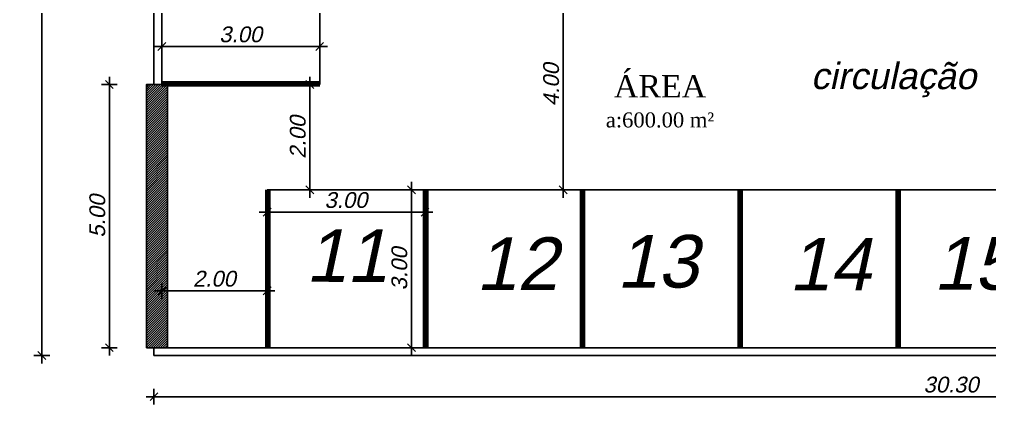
# Model space of a CAD drawing. Header units: metres. Extents: x 2113 to 5678, y -2764 to 956.
# Drawn here: x 3566.3 to 3584.74, y 239.64 to 246.96 of the extents above; entities that cross this region are included whole.
import ezdxf

# ---------------------------------------------------------------- set-up
doc = ezdxf.new("R2010")
doc.units = ezdxf.units.M
doc.header["$MEASUREMENT"] = 0
for name, color, linetype in [('HACHURAS', 8, 'Continuous'), ('PAREDE', 7, 'Continuous'), ('TextoÁreas', 7, 'Continuous')]:
    doc.layers.add(name, color=color, linetype=linetype)
doc.styles.add('TimesNewRoman', font='times.ttf')
doc.styles.add('util2000', font='arial.ttf', dxfattribs={"oblique": 12.000028})
doc.dimstyles.new('int_1-50_m_MS_50', dxfattribs={"dimscale": 0.05, "dimtxt": 3, "dimasz": 1.5, "dimexe": 1, "dimexo": 0, "dimgap": 0.75, "dimtad": 1, "dimzin": 1, "dimdsep": 46, "dimtxsty": 'util2000', "dimblk": '_U2_SETA01', "dimcen": 1.5, "dimse1": 1, "dimse2": 1, "dimclrd": 1, "dimclre": 1, "dimclrt": 1, "dimazin": 3, "dimtfac": 1, "dimtix": 1, "dimtmove": 1, "dimatfit": 3, "dimldrblk": '_U2_SETA02', "dimfxl": 1, "dimtzin": 12, "dimarcsym": 0})
pattern_1 = [(45, (-413846.368823, -6968877.543737), (-0.02209708691208, 0.02209708691208), [])]

# ---------------------------------------------------------------- blocks, each defined once
blk = doc.blocks.new('_U2_SETA01')
at = {"color": 0}
for p, q in [((-1, 0), (1, 0)), ((0, -1), (0, 1))]:
    blk.add_line(p, q, dxfattribs=at)
blk.add_line((-0.5, -0.5), (0.5, 0.5))
blk = doc.blocks.new('*D54')
at = {"layer": 'Defpoints', "color": 0, "ltscale": 0.3, "transparency": 16777216}
for p in [(3568.86, 260.871), (3566.728, 240.571), (3570.383, 240.571)]:
    blk.add_point(p, dxfattribs=at)
at = {"layer": 'PAREDE', "color": 1, "lineweight": -2, "ltscale": 0.3, "transparency": 16777216}
blk.add_line((3566.728, 260.721), (3566.728, 240.721), dxfattribs=at)
at = {"layer": 'PAREDE', "color": 1, "lineweight": -2, "ltscale": 0.3, "transparency": 16777216, "xscale": 0.15, "yscale": 0.15, "zscale": 0.15}
for p, rotation in [((3566.728, 260.871), 90), ((3566.728, 240.571), 270)]:
    blk.add_blockref('_U2_SETA01', p, dxfattribs=dict(at, rotation=rotation))
at = {"layer": 'PAREDE', "color": 1, "ltscale": 0.3, "transparency": 16777216, "insert": (3566.499, 250.721), "char_height": 0.3, "attachment_point": 5, "rotation": 90, "style": 'util2000'}
blk.add_mtext('20.30', dxfattribs=at)
blk = doc.blocks.new('_U2_SETA02')
blk.add_solid([(-1, -0.17), (0, 0), (-1, 0.17)])
blk = doc.blocks.new('*D55')
at = {"layer": 'Defpoints', "color": 0, "ltscale": 0.3, "transparency": 16777216}
for p in [(3568.716, 245.721), (3568.012, 240.721), (3568.716, 240.721)]:
    blk.add_point(p, dxfattribs=at)
at = {"layer": 'PAREDE', "color": 1, "lineweight": -2, "ltscale": 0.3, "transparency": 16777216}
blk.add_line((3568.012, 245.571), (3568.012, 240.871), dxfattribs=at)
at = {"layer": 'PAREDE', "color": 1, "lineweight": -2, "ltscale": 0.3, "transparency": 16777216, "xscale": 0.15, "yscale": 0.15, "zscale": 0.15}
for p, rotation in [((3568.012, 245.721), 90), ((3568.012, 240.721), 270)]:
    blk.add_blockref('_U2_SETA01', p, dxfattribs=dict(at, rotation=rotation))
at = {"layer": 'PAREDE', "color": 1, "ltscale": 0.3, "transparency": 16777216, "insert": (3567.784, 243.221), "char_height": 0.3, "attachment_point": 5, "rotation": 90, "style": 'util2000'}
blk.add_mtext('5.00', dxfattribs=at)
blk = doc.blocks.new('*D57')
at = {"layer": 'Defpoints', "color": 0, "ltscale": 0.3, "transparency": 16777216}
for p in [(3568.86, 240.571), (3599.16, 240.571), (3568.86, 239.79)]:
    blk.add_point(p, dxfattribs=at)
at = {"layer": 'PAREDE', "color": 1, "lineweight": -2, "ltscale": 0.3, "transparency": 16777216}
blk.add_line((3599.01, 239.79), (3569.01, 239.79), dxfattribs=at)
at = {"layer": 'PAREDE', "color": 1, "lineweight": -2, "ltscale": 0.3, "transparency": 16777216, "xscale": 0.15, "yscale": 0.15, "zscale": 0.15, "rotation": 180}
blk.add_blockref('_U2_SETA01', (3568.86, 239.79), dxfattribs=at)
at = {"layer": 'PAREDE', "color": 1, "lineweight": -2, "ltscale": 0.3, "transparency": 16777216, "xscale": 0.15, "yscale": 0.15, "zscale": 0.15}
blk.add_blockref('_U2_SETA01', (3599.16, 239.79), dxfattribs=at)
at = {"layer": 'PAREDE', "color": 1, "ltscale": 0.3, "transparency": 16777216, "insert": (3584.01, 240.018), "char_height": 0.3, "attachment_point": 5, "style": 'util2000'}
blk.add_mtext('30.30', dxfattribs=at)
blk = doc.blocks.new('*D60')
at = {"layer": 'Defpoints', "color": 0, "ltscale": 0.3, "transparency": 16777216}
for p in [(3576.455, 247.721), (3576.455, 243.721), (3576.637, 243.721)]:
    blk.add_point(p, dxfattribs=at)
at = {"layer": 'PAREDE', "color": 1, "lineweight": -2, "ltscale": 0.3, "transparency": 16777216}
blk.add_line((3576.637, 247.571), (3576.637, 243.871), dxfattribs=at)
at = {"layer": 'PAREDE', "color": 1, "lineweight": -2, "ltscale": 0.3, "transparency": 16777216, "xscale": 0.15, "yscale": 0.15, "zscale": 0.15}
for p, rotation in [((3576.637, 247.721), 90), ((3576.637, 243.721), 270)]:
    blk.add_blockref('_U2_SETA01', p, dxfattribs=dict(at, rotation=rotation))
at = {"layer": 'PAREDE', "color": 1, "ltscale": 0.3, "transparency": 16777216, "insert": (3576.409, 245.721), "char_height": 0.3, "attachment_point": 5, "rotation": 90, "style": 'util2000'}
blk.add_mtext('4.00', dxfattribs=at)
blk = doc.blocks.new('*D61')
at = {"layer": 'Defpoints', "color": 0, "ltscale": 0.3, "transparency": 16777216}
for p in [(3571.765, 245.721), (3571.765, 243.721), (3571.822, 243.721)]:
    blk.add_point(p, dxfattribs=at)
at = {"layer": 'PAREDE', "color": 1, "lineweight": -2, "ltscale": 0.3, "transparency": 16777216}
blk.add_line((3571.822, 245.571), (3571.822, 243.871), dxfattribs=at)
at = {"layer": 'PAREDE', "color": 1, "lineweight": -2, "ltscale": 0.3, "transparency": 16777216, "xscale": 0.15, "yscale": 0.15, "zscale": 0.15}
for p, rotation in [((3571.822, 245.721), 90), ((3571.822, 243.721), 270)]:
    blk.add_blockref('_U2_SETA01', p, dxfattribs=dict(at, rotation=rotation))
at = {"layer": 'PAREDE', "color": 1, "ltscale": 0.3, "transparency": 16777216, "insert": (3571.594, 244.721), "char_height": 0.3, "attachment_point": 5, "rotation": 90, "style": 'util2000'}
blk.add_mtext('2.00', dxfattribs=at)
blk = doc.blocks.new('*D62')
at = {"layer": 'Defpoints', "color": 0, "ltscale": 0.3, "transparency": 16777216}
for p in [(3569.01, 245.721), (3571.01, 242.342), (3569.01, 241.802)]:
    blk.add_point(p, dxfattribs=at)
at = {"layer": 'PAREDE', "color": 1, "lineweight": -2, "ltscale": 0.3, "transparency": 16777216}
blk.add_line((3570.86, 241.802), (3569.16, 241.802), dxfattribs=at)
at = {"layer": 'PAREDE', "color": 1, "lineweight": -2, "ltscale": 0.3, "transparency": 16777216, "xscale": 0.15, "yscale": 0.15, "zscale": 0.15, "rotation": 180}
blk.add_blockref('_U2_SETA01', (3569.01, 241.802), dxfattribs=at)
at = {"layer": 'PAREDE', "color": 1, "lineweight": -2, "ltscale": 0.3, "transparency": 16777216, "xscale": 0.15, "yscale": 0.15, "zscale": 0.15}
blk.add_blockref('_U2_SETA01', (3571.01, 241.802), dxfattribs=at)
at = {"layer": 'PAREDE', "color": 1, "ltscale": 0.3, "transparency": 16777216, "insert": (3570.01, 242.03), "char_height": 0.3, "attachment_point": 5, "style": 'util2000'}
blk.add_mtext('2.00', dxfattribs=at)
blk = doc.blocks.new('*D32')
at = {"layer": 'Defpoints', "color": 0, "ltscale": 0.3, "transparency": 16777216}
for p in [(3568.86, 260.871), (3566.728, 240.571), (3570.383, 240.571)]:
    blk.add_point(p, dxfattribs=at)
at = {"layer": 'PAREDE', "color": 1, "lineweight": -2, "ltscale": 0.3, "transparency": 16777216}
blk.add_line((3566.728, 260.721), (3566.728, 240.721), dxfattribs=at)
at = {"layer": 'PAREDE', "color": 1, "lineweight": -2, "ltscale": 0.3, "transparency": 16777216, "xscale": 0.15, "yscale": 0.15, "zscale": 0.15}
for p, rotation in [((3566.728, 260.871), 90), ((3566.728, 240.571), 270)]:
    blk.add_blockref('_U2_SETA01', p, dxfattribs=dict(at, rotation=rotation))
at = {"layer": 'PAREDE', "color": 1, "ltscale": 0.3, "transparency": 16777216, "insert": (3566.499, 250.721), "char_height": 0.3, "attachment_point": 5, "rotation": 90, "style": 'util2000'}
blk.add_mtext('20.30', dxfattribs=at)
blk = doc.blocks.new('*D33')
at = {"layer": 'Defpoints', "color": 0, "ltscale": 0.3, "transparency": 16777216}
for p in [(3568.716, 245.721), (3568.012, 240.721), (3568.716, 240.721)]:
    blk.add_point(p, dxfattribs=at)
at = {"layer": 'PAREDE', "color": 1, "lineweight": -2, "ltscale": 0.3, "transparency": 16777216}
blk.add_line((3568.012, 245.571), (3568.012, 240.871), dxfattribs=at)
at = {"layer": 'PAREDE', "color": 1, "lineweight": -2, "ltscale": 0.3, "transparency": 16777216, "xscale": 0.15, "yscale": 0.15, "zscale": 0.15}
for p, rotation in [((3568.012, 245.721), 90), ((3568.012, 240.721), 270)]:
    blk.add_blockref('_U2_SETA01', p, dxfattribs=dict(at, rotation=rotation))
at = {"layer": 'PAREDE', "color": 1, "ltscale": 0.3, "transparency": 16777216, "insert": (3567.784, 243.221), "char_height": 0.3, "attachment_point": 5, "rotation": 90, "style": 'util2000'}
blk.add_mtext('5.00', dxfattribs=at)
blk = doc.blocks.new('*D35')
at = {"layer": 'Defpoints', "color": 0, "ltscale": 0.3, "transparency": 16777216}
for p in [(3568.86, 240.571), (3599.16, 240.571), (3568.86, 239.79)]:
    blk.add_point(p, dxfattribs=at)
at = {"layer": 'PAREDE', "color": 1, "lineweight": -2, "ltscale": 0.3, "transparency": 16777216}
blk.add_line((3599.01, 239.79), (3569.01, 239.79), dxfattribs=at)
at = {"layer": 'PAREDE', "color": 1, "lineweight": -2, "ltscale": 0.3, "transparency": 16777216, "xscale": 0.15, "yscale": 0.15, "zscale": 0.15, "rotation": 180}
blk.add_blockref('_U2_SETA01', (3568.86, 239.79), dxfattribs=at)
at = {"layer": 'PAREDE', "color": 1, "lineweight": -2, "ltscale": 0.3, "transparency": 16777216, "xscale": 0.15, "yscale": 0.15, "zscale": 0.15}
blk.add_blockref('_U2_SETA01', (3599.16, 239.79), dxfattribs=at)
at = {"layer": 'PAREDE', "color": 1, "ltscale": 0.3, "transparency": 16777216, "insert": (3584.01, 240.018), "char_height": 0.3, "attachment_point": 5, "style": 'util2000'}
blk.add_mtext('30.30', dxfattribs=at)
blk = doc.blocks.new('*D38')
at = {"layer": 'Defpoints', "color": 0, "ltscale": 0.3, "transparency": 16777216}
for p in [(3576.455, 247.721), (3576.455, 243.721), (3576.637, 243.721)]:
    blk.add_point(p, dxfattribs=at)
at = {"layer": 'PAREDE', "color": 1, "lineweight": -2, "ltscale": 0.3, "transparency": 16777216}
blk.add_line((3576.637, 247.571), (3576.637, 243.871), dxfattribs=at)
at = {"layer": 'PAREDE', "color": 1, "lineweight": -2, "ltscale": 0.3, "transparency": 16777216, "xscale": 0.15, "yscale": 0.15, "zscale": 0.15}
for p, rotation in [((3576.637, 247.721), 90), ((3576.637, 243.721), 270)]:
    blk.add_blockref('_U2_SETA01', p, dxfattribs=dict(at, rotation=rotation))
at = {"layer": 'PAREDE', "color": 1, "ltscale": 0.3, "transparency": 16777216, "insert": (3576.409, 245.721), "char_height": 0.3, "attachment_point": 5, "rotation": 90, "style": 'util2000'}
blk.add_mtext('4.00', dxfattribs=at)
blk = doc.blocks.new('*D39')
at = {"layer": 'Defpoints', "color": 0, "ltscale": 0.3, "transparency": 16777216}
for p in [(3571.765, 245.721), (3571.765, 243.721), (3571.822, 243.721)]:
    blk.add_point(p, dxfattribs=at)
at = {"layer": 'PAREDE', "color": 1, "lineweight": -2, "ltscale": 0.3, "transparency": 16777216}
blk.add_line((3571.822, 245.571), (3571.822, 243.871), dxfattribs=at)
at = {"layer": 'PAREDE', "color": 1, "lineweight": -2, "ltscale": 0.3, "transparency": 16777216, "xscale": 0.15, "yscale": 0.15, "zscale": 0.15}
for p, rotation in [((3571.822, 245.721), 90), ((3571.822, 243.721), 270)]:
    blk.add_blockref('_U2_SETA01', p, dxfattribs=dict(at, rotation=rotation))
at = {"layer": 'PAREDE', "color": 1, "ltscale": 0.3, "transparency": 16777216, "insert": (3571.594, 244.721), "char_height": 0.3, "attachment_point": 5, "rotation": 90, "style": 'util2000'}
blk.add_mtext('2.00', dxfattribs=at)
blk = doc.blocks.new('*D40')
at = {"layer": 'Defpoints', "color": 0, "ltscale": 0.3, "transparency": 16777216}
for p in [(3569.01, 245.721), (3571.01, 242.342), (3569.01, 241.802)]:
    blk.add_point(p, dxfattribs=at)
at = {"layer": 'PAREDE', "color": 1, "lineweight": -2, "ltscale": 0.3, "transparency": 16777216}
blk.add_line((3570.86, 241.802), (3569.16, 241.802), dxfattribs=at)
at = {"layer": 'PAREDE', "color": 1, "lineweight": -2, "ltscale": 0.3, "transparency": 16777216, "xscale": 0.15, "yscale": 0.15, "zscale": 0.15, "rotation": 180}
blk.add_blockref('_U2_SETA01', (3569.01, 241.802), dxfattribs=at)
at = {"layer": 'PAREDE', "color": 1, "lineweight": -2, "ltscale": 0.3, "transparency": 16777216, "xscale": 0.15, "yscale": 0.15, "zscale": 0.15}
blk.add_blockref('_U2_SETA01', (3571.01, 241.802), dxfattribs=at)
at = {"layer": 'PAREDE', "color": 1, "ltscale": 0.3, "transparency": 16777216, "insert": (3570.01, 242.03), "char_height": 0.3, "attachment_point": 5, "style": 'util2000'}
blk.add_mtext('2.00', dxfattribs=at)
blk = doc.blocks.new('*D49')
at = {"layer": 'Defpoints', "color": 0, "ltscale": 0.3, "transparency": 16777216}
for p in [(3569.01, 246.657), (3572.01, 246.657), (3572.01, 246.445)]:
    blk.add_point(p, dxfattribs=at)
at = {"layer": 'PAREDE', "color": 1, "lineweight": -2, "ltscale": 0.3, "transparency": 16777216}
blk.add_line((3569.16, 246.445), (3571.86, 246.445), dxfattribs=at)
at = {"layer": 'PAREDE', "color": 1, "lineweight": -2, "ltscale": 0.3, "transparency": 16777216, "xscale": 0.15, "yscale": 0.15, "zscale": 0.15, "rotation": 180}
blk.add_blockref('_U2_SETA01', (3569.01, 246.445), dxfattribs=at)
at = {"layer": 'PAREDE', "color": 1, "lineweight": -2, "ltscale": 0.3, "transparency": 16777216, "xscale": 0.15, "yscale": 0.15, "zscale": 0.15}
blk.add_blockref('_U2_SETA01', (3572.01, 246.445), dxfattribs=at)
at = {"layer": 'PAREDE', "color": 1, "ltscale": 0.3, "transparency": 16777216, "insert": (3570.51, 246.674), "char_height": 0.3, "attachment_point": 5, "style": 'util2000'}
blk.add_mtext('3.00', dxfattribs=at)
blk = doc.blocks.new('*D52')
at = {"layer": 'Defpoints', "color": 0, "ltscale": 0.3, "transparency": 16777216}
for p in [(3571.01, 243.502), (3574.01, 243.502), (3574.01, 243.296)]:
    blk.add_point(p, dxfattribs=at)
at = {"layer": 'PAREDE', "color": 1, "lineweight": -2, "ltscale": 0.3, "transparency": 16777216}
blk.add_line((3571.16, 243.296), (3573.86, 243.296), dxfattribs=at)
at = {"layer": 'PAREDE', "color": 1, "lineweight": -2, "ltscale": 0.3, "transparency": 16777216, "xscale": 0.15, "yscale": 0.15, "zscale": 0.15, "rotation": 180}
blk.add_blockref('_U2_SETA01', (3571.01, 243.296), dxfattribs=at)
at = {"layer": 'PAREDE', "color": 1, "lineweight": -2, "ltscale": 0.3, "transparency": 16777216, "xscale": 0.15, "yscale": 0.15, "zscale": 0.15}
blk.add_blockref('_U2_SETA01', (3574.01, 243.296), dxfattribs=at)
at = {"layer": 'PAREDE', "color": 1, "ltscale": 0.3, "transparency": 16777216, "insert": (3572.51, 243.525), "char_height": 0.3, "attachment_point": 5, "style": 'util2000'}
blk.add_mtext('3.00', dxfattribs=at)
blk = doc.blocks.new('*D53')
at = {"layer": 'Defpoints', "color": 0, "ltscale": 0.3, "transparency": 16777216}
for p in [(3573.582, 243.721), (3573.754, 240.721), (3573.754, 240.721)]:
    blk.add_point(p, dxfattribs=at)
at = {"layer": 'PAREDE', "color": 1, "lineweight": -2, "ltscale": 0.3, "transparency": 16777216}
blk.add_line((3573.754, 243.571), (3573.754, 240.871), dxfattribs=at)
at = {"layer": 'PAREDE', "color": 1, "lineweight": -2, "ltscale": 0.3, "transparency": 16777216, "xscale": 0.15, "yscale": 0.15, "zscale": 0.15}
for p, rotation in [((3573.754, 243.721), 90), ((3573.754, 240.721), 270)]:
    blk.add_blockref('_U2_SETA01', p, dxfattribs=dict(at, rotation=rotation))
at = {"layer": 'PAREDE', "color": 1, "ltscale": 0.3, "transparency": 16777216, "insert": (3573.525, 242.221), "char_height": 0.3, "attachment_point": 5, "rotation": 90, "style": 'util2000'}
blk.add_mtext('3.00', dxfattribs=at)

msp = doc.modelspace()

# ---------------------------------------------------------------- hatches: boundary and pattern name
at = {"layer": 'PAREDE'}
h = msp.add_hatch(dxfattribs=at)
h.set_pattern_fill('ANSI31,_O', color=256, scale=0.25)
h.set_pattern_definition(pattern_1)
h.paths.add_polyline_path([(3599.266, 260.721), (3598.866, 260.721), (3598.866, 255.721), (3599.266, 255.721)])
h.paths.add_polyline_path([(3569.116, 245.721), (3568.716, 245.721), (3568.716, 240.721), (3569.116, 240.721)])
h = msp.add_hatch(dxfattribs=at)
h.set_pattern_fill('ANSI31,_O', color=256, scale=0.25)
h.set_pattern_definition(pattern_1)
h.paths.add_polyline_path([(3599.266, 260.721), (3598.866, 260.721), (3598.866, 255.721), (3599.266, 255.721)])
h.paths.add_polyline_path([(3569.116, 245.721), (3568.716, 245.721), (3568.716, 240.721), (3569.116, 240.721)])

# ---------------------------------------------------------------- linework, layer by layer
at = {"layer": 'HACHURAS'}
for p, q in [((3572.01, 257.721), (3572.01, 245.721)), ((3572.01, 257.721), (3572.01, 245.721)), ((3599.01, 243.721), (3571.01, 243.721)), ((3599.01, 243.721), (3571.01, 243.721))]:
    msp.add_line(p, q, dxfattribs=at)
at = {"layer": 'PAREDE'}
for p, q in [((3568.86, 260.871), (3568.86, 245.721)), ((3568.86, 260.871), (3568.86, 245.721)), ((3569.01, 260.721), (3569.01, 245.721)), ((3569.01, 260.721), (3569.01, 245.721)), ((3568.86, 240.721), (3568.86, 240.571)), ((3568.86, 240.721), (3568.86, 240.571)), ((3599.01, 240.721), (3569.01, 240.721)), ((3599.01, 240.721), (3569.01, 240.721)), ((3599.16, 240.571), (3568.86, 240.571)), ((3599.16, 240.571), (3568.86, 240.571))]:
    msp.add_line(p, q, dxfattribs=at)
at = {"layer": 'PAREDE', "lineweight": 80}
for p, q in [((3572.01, 245.741), (3569.01, 245.741)), ((3572.01, 245.741), (3569.01, 245.741)), ((3572.01, 245.721), (3569.01, 245.721)), ((3572.01, 245.721), (3569.01, 245.721)), ((3571.01, 243.721), (3571.01, 240.721)), ((3571.01, 243.721), (3571.01, 240.721)), ((3571.03, 243.721), (3571.03, 240.721)), ((3571.03, 243.721), (3571.03, 240.721)), ((3574.01, 243.721), (3574.01, 240.721)), ((3574.01, 243.721), (3574.01, 240.721)), ((3574.03, 243.721), (3574.03, 240.721)), ((3574.03, 243.721), (3574.03, 240.721)), ((3576.99, 243.721), (3576.99, 240.721)), ((3576.99, 243.721), (3576.99, 240.721)), ((3577.01, 243.721), (3577.01, 240.721)), ((3577.01, 243.721), (3577.01, 240.721)), ((3579.99, 243.721), (3579.99, 240.721)), ((3579.99, 243.721), (3579.99, 240.721)), ((3580.01, 243.721), (3580.01, 240.721)), ((3580.01, 243.721), (3580.01, 240.721)), ((3582.99, 243.721), (3582.99, 240.721)), ((3582.99, 243.721), (3582.99, 240.721)), ((3583.01, 243.721), (3583.01, 240.721)), ((3583.01, 243.721), (3583.01, 240.721))]:
    msp.add_line(p, q, dxfattribs=at)
at = {"layer": 'PAREDE'}
msp.add_lwpolyline([(3568.716, 240.721), (3569.116, 240.721), (3569.116, 245.721), (3568.716, 245.721)], close=True, dxfattribs=at)
msp.add_lwpolyline([(3568.716, 240.721), (3569.116, 240.721), (3569.116, 245.721), (3568.716, 245.721)], close=True, dxfattribs=at)

# ---------------------------------------------------------------- texts
at = {"layer": 'PAREDE', "color": 1, "attachment_point": 7, "rotation": 359.9678, "style": 'util2000'}
for s, insert, char_height in [('{\\f@Arial Unicode MS|b0|i0|c0|p34;\\C256;circulação}', (3581.344, 245.482), 0.5), ('{\\f@Arial Unicode MS|b0|i0|c0|p34;\\C256;circulação}', (3581.344, 245.482), 0.5), ('{\\f@Arial Unicode MS|b0|i0|c0|p34;\\C256;\\P\\H1.4286x;11}', (3571.745, 241.973), 0.7), ('{\\f@Arial Unicode MS|b0|i0|c0|p34;\\C256;\\P\\H1.4286x;11}', (3571.745, 241.973), 0.7), ('{\\f@Arial Unicode MS|b0|i0|c0|p34;\\C256;\\P\\H1.4286x;13}', (3577.657, 241.85), 0.7), ('{\\f@Arial Unicode MS|b0|i0|c0|p34;\\C256;\\P\\H1.4286x;13}', (3577.657, 241.85), 0.7), ('{\\f@Arial Unicode MS|b0|i0|c0|p34;\\C256;\\P\\H1.4286x;12}', (3574.983, 241.819), 0.7), ('{\\f@Arial Unicode MS|b0|i0|c0|p34;\\C256;\\P\\H1.4286x;12}', (3574.983, 241.819), 0.7), ('{\\f@Arial Unicode MS|b0|i0|c0|p34;\\C256;\\P\\H1.4286x;14}', (3580.928, 241.809), 0.7), ('{\\f@Arial Unicode MS|b0|i0|c0|p34;\\C256;\\P\\H1.4286x;14}', (3580.928, 241.809), 0.7), ('{\\f@Arial Unicode MS|b0|i0|c0|p34;\\C256;\\P\\H1.4286x;15}', (3583.675, 241.809), 0.7), ('{\\f@Arial Unicode MS|b0|i0|c0|p34;\\C256;\\P\\H1.4286x;15}', (3583.675, 241.809), 0.7)]:
    msp.add_mtext(s, dxfattribs=dict(at, insert=insert, char_height=char_height))
at = {"layer": 'TextoÁreas', "insert": (3578.477, 245.402), "char_height": 0.426254, "attachment_point": 5, "style": 'TimesNewRoman'}
msp.add_mtext('{\\fTimes New Roman|b0|i0|c186|p18;\\C1;ÁREA\\C256;\\P\\H0.6667x;\\C5;a:\\fTimes New Roman|b0|i0|c0|p18;600\\fTimes New Roman|b0|i0|c186|p18;.\\fTimes New Roman|b0|i0|c0|p18;00\\fTimes New Roman|b0|i0|c186|p18; m²}', dxfattribs=at)
msp.add_mtext('{\\fTimes New Roman|b0|i0|c186|p18;\\C1;ÁREA\\C256;\\P\\H0.6667x;\\C5;a:\\fTimes New Roman|b0|i0|c0|p18;600\\fTimes New Roman|b0|i0|c186|p18;.\\fTimes New Roman|b0|i0|c0|p18;00\\fTimes New Roman|b0|i0|c186|p18; m²}', dxfattribs=at)

# ---------------------------------------------------------------- dimensions: what is measured, and where the dimension line sits
at = {"layer": 'PAREDE', "ltscale": 0.3}
for base, p1, p2, picture, middle in [((3566.728, 240.571), (3568.86, 260.871), (3570.383, 240.571), '*D54', (3566.499, 250.721)), ((3566.728, 240.571), (3568.86, 260.871), (3570.383, 240.571), '*D32', (3566.499, 250.721)), ((3576.637, 243.721), (3576.455, 247.721), (3576.455, 243.721), '*D60', (3576.409, 245.721)), ((3576.637, 243.721), (3576.455, 247.721), (3576.455, 243.721), '*D38', (3576.409, 245.721)), ((3568.012, 240.721), (3568.716, 245.721), (3568.716, 240.721), '*D55', (3567.784, 243.221)), ((3568.012, 240.721), (3568.716, 245.721), (3568.716, 240.721), '*D33', (3567.784, 243.221)), ((3571.822, 243.721), (3571.765, 245.721), (3571.765, 243.721), '*D61', (3571.594, 244.721)), ((3571.822, 243.721), (3571.765, 245.721), (3571.765, 243.721), '*D39', (3571.594, 244.721)), ((3573.754, 240.721), (3573.582, 243.721), (3573.754, 240.721), '*D53', (3573.525, 242.221))]:
    dim = msp.add_linear_dim(base=base, p1=p1, p2=p2, angle=90, dimstyle='int_1-50_m_MS_50', override={"dimscale": 0.1}, dxfattribs=at)
    dim.commit()
    dim.dimension.update_dxf_attribs({"geometry": picture, "text_midpoint": middle})
for base, p1, p2, picture, middle in [((3572.01, 246.445), (3569.01, 246.657), (3572.01, 246.657), '*D49', (3570.51, 246.674)), ((3569.01, 241.802), (3571.01, 242.342), (3569.01, 245.721), '*D62', (3570.01, 242.03)), ((3569.01, 241.802), (3571.01, 242.342), (3569.01, 245.721), '*D40', (3570.01, 242.03)), ((3574.01, 243.296), (3571.01, 243.502), (3574.01, 243.502), '*D52', (3572.51, 243.525)), ((3568.86, 239.79), (3599.16, 240.571), (3568.86, 240.571), '*D57', (3584.01, 240.018)), ((3568.86, 239.79), (3599.16, 240.571), (3568.86, 240.571), '*D35', (3584.01, 240.018))]:
    dim = msp.add_linear_dim(base=base, p1=p1, p2=p2, dimstyle='int_1-50_m_MS_50', override={"dimscale": 0.1}, dxfattribs=at)
    dim.commit()
    dim.dimension.update_dxf_attribs({"geometry": picture, "text_midpoint": middle})

doc.saveas('drawing.dxf')
